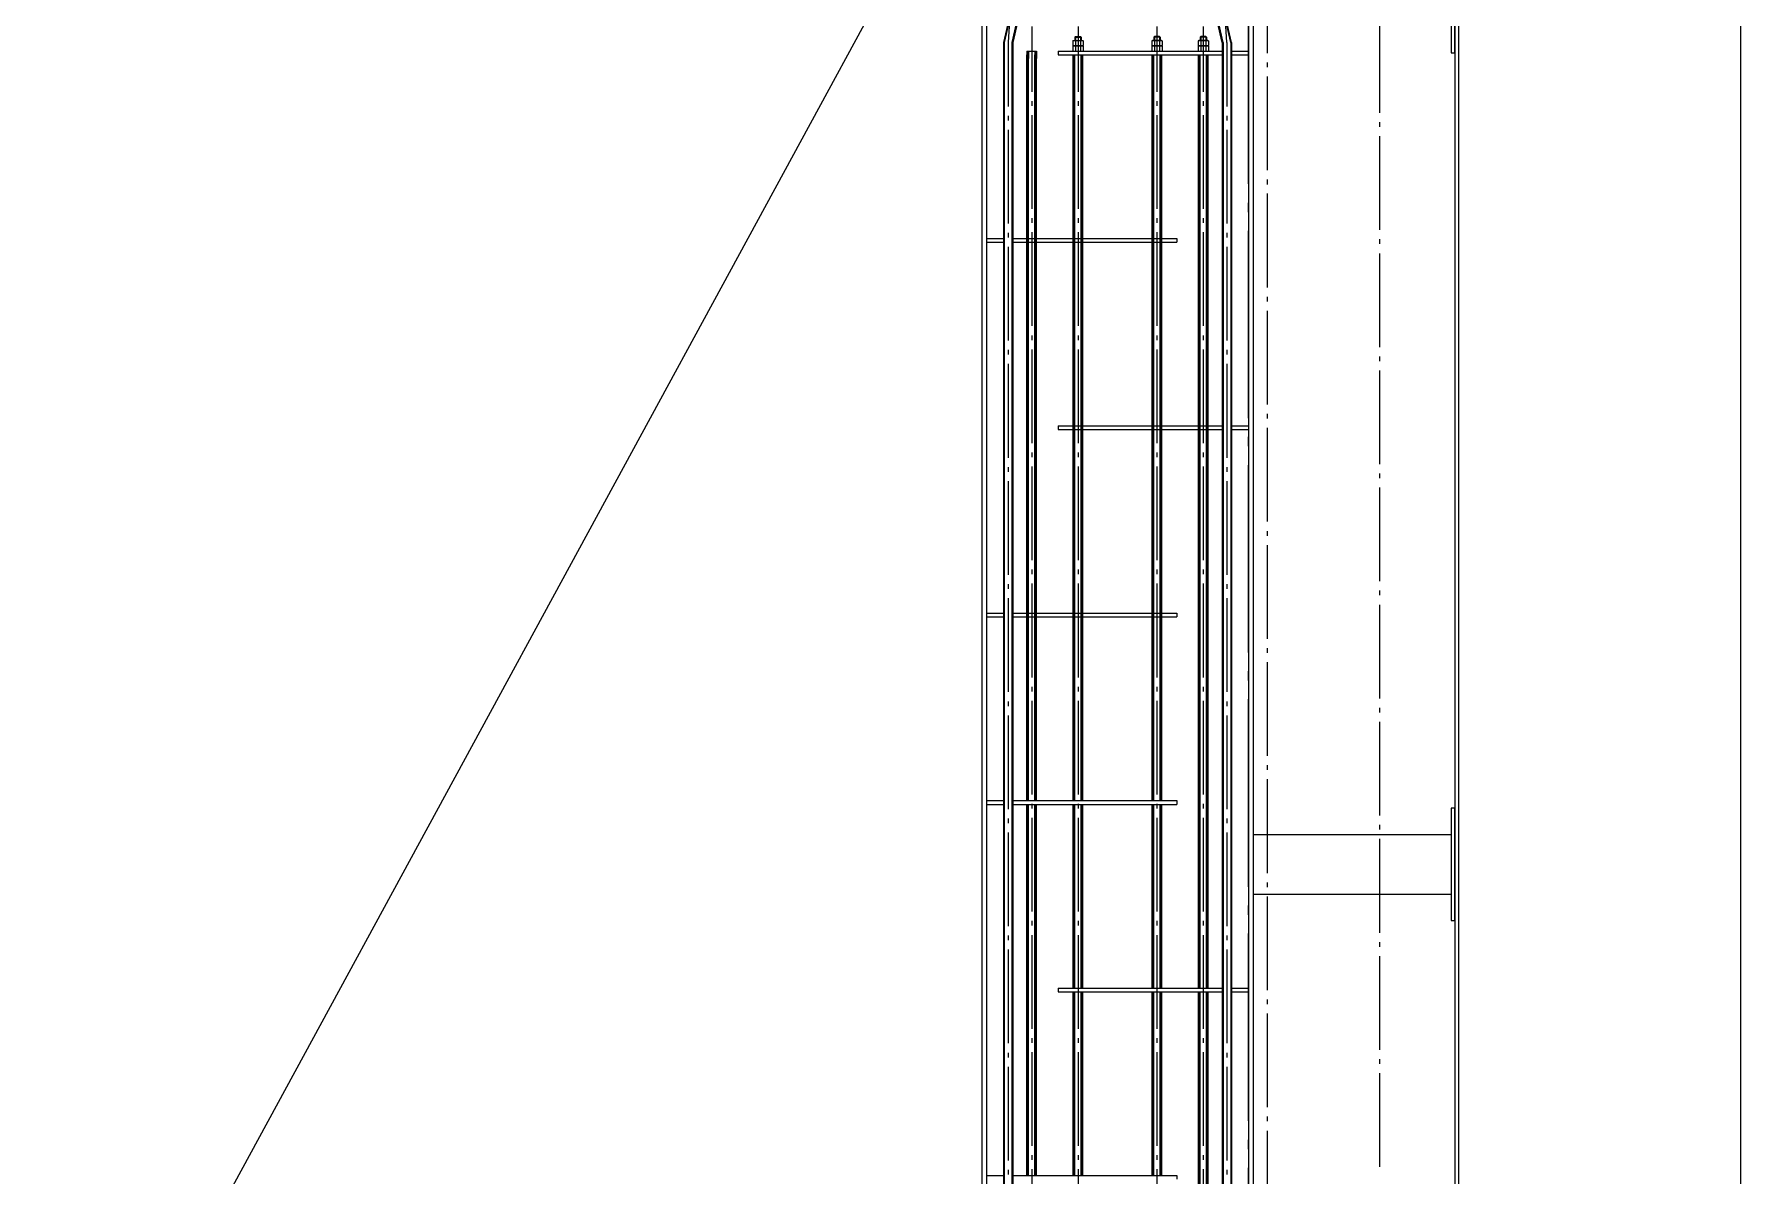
# Model space of a CAD drawing. Header units: millimetres. Extents: x 0 to 829, y 0 to 586.
# Drawn here: x 261.4 to 351.2, y 107.9 to 167.9 of the extents above; entities that cross this region are included whole.
import ezdxf

# ---------------------------------------------------------------- set-up
doc = ezdxf.new("R2010")
doc.units = ezdxf.units.MM

msp = doc.modelspace()

# ---------------------------------------------------------------- linework, layer by layer
at = {"color": 0, "lineweight": 0}
for points in [[(351.207917, 62.215889), (351.207917, 344.58275)], [(336.154889, 201.651306), (336.154889, 59.259611)], [(336.352444, 201.767722), (336.352444, 59.259611)], [(322.354222, 200.229611), (234.882972, 39.334722)], [(311.273472, 178.770139), (311.273472, 55.728306)], [(311.509833, 178.770139), (311.509833, 50.422528)], [(325.3105, 178.770139), (325.3105, 50.422528)], [(325.546861, 178.770139), (325.546861, 56.977139)], [(324.414444, 167.48125), (323.81825, 170.08475), (322.153139, 172.173194), (319.747194, 173.333833), (317.073139, 173.333833), (314.667194, 172.173194), (313.002083, 170.08475), (312.405889, 167.48125)], [(324.365056, 167.48125), (323.775917, 170.063583), (322.121389, 172.134389), (319.736611, 173.284444), (317.083722, 173.284444), (314.695417, 172.134389), (313.044417, 170.063583), (312.455278, 167.48125)], [(323.969944, 167.48125), (323.419611, 169.89425), (321.877972, 171.827472), (319.648417, 172.899917), (317.171917, 172.899917), (314.942361, 171.827472), (313.400722, 169.89425), (312.850389, 167.48125)], [(323.920556, 167.48125), (323.37375, 169.869556), (321.846222, 171.788667), (319.637833, 172.854056), (317.1825, 172.854056), (314.974111, 171.788667), (313.443056, 169.869556), (312.899778, 167.48125)], [(314.963528, 172.081472), (314.818889, 171.982694), (314.190944, 171.397083), (313.651194, 170.723278), (313.220806, 169.978917), (312.906833, 169.178111), (312.716333, 168.3385), (312.652833, 167.48125)], [(324.1675, 167.48125), (324.104, 168.3385), (323.9135, 169.178111), (323.596, 169.978917), (323.165611, 170.723278), (322.629389, 171.397083), (322.001444, 171.982694), (321.856806, 172.081472)], [(326.298278, 166.927389), (326.298278, 169.873083)], [(325.3105, 160.044694), (325.3105, 169.350972)], [(313.894611, 168.327917), (313.894611, 164.895389)], [(316.332306, 168.327917), (316.332306, 164.895389)], [(320.488028, 168.327917), (320.488028, 164.895389)], [(322.925722, 168.327917), (322.925722, 164.895389)], [(332.214361, 163.787667), (332.214361, 168.426694)], [(312.405889, 167.48125), (312.405889, 49.290111)], [(312.455278, 167.48125), (312.455278, 49.290111)], [(312.652833, 167.48125), (312.652833, 164.126333)], [(312.850389, 167.48125), (312.850389, 49.290111)], [(312.899778, 167.48125), (312.899778, 49.290111)], [(313.647667, 167.03675), (314.141556, 167.03675)], [(313.647667, 167.03675), (313.647667, 166.641639)], [(313.686472, 167.03675), (313.686472, 166.641639)], [(313.735861, 167.03675), (313.735861, 166.641639)], [(314.053361, 167.03675), (314.053361, 166.641639)], [(314.10275, 167.03675), (314.10275, 166.641639)], [(314.141556, 167.03675), (314.141556, 166.641639)], [(315.295139, 167.03675), (323.920556, 167.03675)], [(315.295139, 167.03675), (315.295139, 166.839194)], [(316.057139, 167.5765), (316.095944, 167.597667)], [(316.194722, 167.5765), (316.057139, 167.5765)], [(316.057139, 167.5765), (316.057139, 167.329556)], [(316.057139, 167.329556), (316.194722, 167.329556)], [(316.057139, 167.329556), (316.095944, 167.308389)], [(316.057139, 167.287222), (316.095944, 167.308389)], [(316.057139, 167.287222), (316.057139, 167.03675)], [(316.194722, 167.287222), (316.057139, 167.287222)], [(316.095944, 167.597667), (316.568667, 167.597667)], [(316.095944, 167.308389), (316.568667, 167.308389)], [(316.095944, 167.308389), (316.568667, 167.308389)], [(316.173556, 167.770528), (316.19825, 167.795222)], [(316.173556, 167.770528), (316.491056, 167.770528)], [(316.173556, 167.770528), (316.173556, 167.597667)], [(316.469889, 167.5765), (316.194722, 167.5765)], [(316.194722, 167.5765), (316.194722, 167.329556)], [(316.194722, 167.329556), (316.469889, 167.329556)], [(316.194722, 167.287222), (316.194722, 167.03675)], [(316.469889, 167.287222), (316.194722, 167.287222)], [(316.19825, 167.795222), (316.466361, 167.795222)], [(316.19825, 167.795222), (316.19825, 167.597667)], [(316.466361, 167.795222), (316.466361, 167.597667)], [(316.466361, 167.795222), (316.491056, 167.770528)], [(316.603944, 167.5765), (316.469889, 167.5765)], [(316.469889, 167.5765), (316.469889, 167.329556)], [(316.469889, 167.329556), (316.603944, 167.329556)], [(316.469889, 167.287222), (316.469889, 167.03675)], [(316.603944, 167.287222), (316.469889, 167.287222)], [(316.491056, 167.770528), (316.491056, 167.597667)], [(316.568667, 167.597667), (316.603944, 167.5765)], [(316.568667, 167.308389), (316.603944, 167.329556)], [(316.568667, 167.308389), (316.603944, 167.287222)], [(316.603944, 167.5765), (316.603944, 167.329556)], [(316.603944, 167.287222), (316.603944, 167.03675)], [(320.251667, 167.597667), (320.216389, 167.5765)], [(320.350444, 167.5765), (320.216389, 167.5765)], [(320.216389, 167.5765), (320.216389, 167.329556)], [(320.216389, 167.329556), (320.350444, 167.329556)], [(320.251667, 167.308389), (320.216389, 167.329556)], [(320.251667, 167.308389), (320.216389, 167.287222)], [(320.216389, 167.287222), (320.216389, 167.03675)], [(320.350444, 167.287222), (320.216389, 167.287222)], [(320.724389, 167.597667), (320.251667, 167.597667)], [(320.724389, 167.308389), (320.251667, 167.308389)], [(320.724389, 167.308389), (320.251667, 167.308389)], [(320.353972, 167.795222), (320.329278, 167.770528)], [(320.646778, 167.770528), (320.329278, 167.770528)], [(320.329278, 167.770528), (320.329278, 167.597667)], [(320.625611, 167.5765), (320.350444, 167.5765)], [(320.350444, 167.5765), (320.350444, 167.329556)], [(320.350444, 167.329556), (320.625611, 167.329556)], [(320.350444, 167.287222), (320.350444, 167.03675)], [(320.625611, 167.287222), (320.350444, 167.287222)], [(320.622083, 167.795222), (320.353972, 167.795222)], [(320.353972, 167.795222), (320.353972, 167.597667)], [(320.622083, 167.795222), (320.622083, 167.597667)], [(320.646778, 167.770528), (320.622083, 167.795222)], [(320.759667, 167.5765), (320.625611, 167.5765)], [(320.625611, 167.5765), (320.625611, 167.329556)], [(320.625611, 167.329556), (320.759667, 167.329556)], [(320.625611, 167.287222), (320.625611, 167.03675)], [(320.759667, 167.287222), (320.625611, 167.287222)], [(320.646778, 167.770528), (320.646778, 167.597667)], [(320.759667, 167.5765), (320.724389, 167.597667)], [(320.759667, 167.329556), (320.724389, 167.308389)], [(320.759667, 167.287222), (320.724389, 167.308389)], [(320.759667, 167.5765), (320.759667, 167.329556)], [(320.759667, 167.287222), (320.759667, 167.03675)], [(322.689361, 167.597667), (322.654083, 167.5765)], [(322.654083, 167.5765), (322.654083, 167.329556)], [(322.788139, 167.5765), (322.654083, 167.5765)], [(322.689361, 167.308389), (322.654083, 167.329556)], [(322.654083, 167.329556), (322.788139, 167.329556)], [(322.689361, 167.308389), (322.654083, 167.287222)], [(322.788139, 167.287222), (322.654083, 167.287222)], [(322.654083, 167.287222), (322.654083, 167.03675)], [(323.162083, 167.597667), (322.689361, 167.597667)], [(323.162083, 167.308389), (322.689361, 167.308389)], [(323.162083, 167.308389), (322.689361, 167.308389)], [(322.791667, 167.795222), (322.766972, 167.770528)], [(322.766972, 167.770528), (322.766972, 167.597667)], [(323.084472, 167.770528), (322.766972, 167.770528)], [(322.788139, 167.5765), (322.788139, 167.329556)], [(323.063306, 167.5765), (322.788139, 167.5765)], [(322.788139, 167.329556), (323.063306, 167.329556)], [(323.063306, 167.287222), (322.788139, 167.287222)], [(322.788139, 167.287222), (322.788139, 167.03675)], [(322.791667, 167.795222), (322.791667, 167.597667)], [(323.059778, 167.795222), (322.791667, 167.795222)], [(323.084472, 167.770528), (323.059778, 167.795222)], [(323.059778, 167.795222), (323.059778, 167.597667)], [(323.063306, 167.5765), (323.063306, 167.329556)], [(323.200889, 167.5765), (323.063306, 167.5765)], [(323.063306, 167.329556), (323.200889, 167.329556)], [(323.200889, 167.287222), (323.063306, 167.287222)], [(323.063306, 167.287222), (323.063306, 167.03675)], [(323.084472, 167.770528), (323.084472, 167.597667)], [(323.200889, 167.5765), (323.162083, 167.597667)], [(323.200889, 167.329556), (323.162083, 167.308389)], [(323.200889, 167.287222), (323.162083, 167.308389)], [(323.200889, 167.5765), (323.200889, 167.329556)], [(323.200889, 167.287222), (323.200889, 167.03675)], [(323.920556, 167.48125), (323.920556, 49.290111)], [(323.969944, 167.48125), (323.969944, 49.290111)], [(324.1675, 167.48125), (324.1675, 164.126333)], [(324.365056, 167.48125), (324.365056, 49.290111)], [(324.414444, 167.48125), (324.414444, 49.290111)], [(324.414444, 167.03675), (325.3105, 167.03675)], [(324.414444, 167.03675), (325.3105, 167.03675)], [(313.647667, 166.641639), (313.647667, 166.839194)], [(313.647667, 127.599722), (313.647667, 166.641639)], [(313.686472, 166.641639), (313.686472, 166.839194)], [(313.686472, 127.599722), (313.686472, 166.641639)], [(313.735861, 166.641639), (313.735861, 166.839194)], [(313.735861, 127.599722), (313.735861, 166.641639)], [(314.053361, 166.641639), (314.053361, 166.839194)], [(314.053361, 127.599722), (314.053361, 166.641639)], [(314.10275, 166.641639), (314.10275, 166.839194)], [(314.10275, 127.599722), (314.10275, 166.641639)], [(314.141556, 166.641639), (314.141556, 166.839194)], [(314.141556, 127.599722), (314.141556, 166.641639)], [(315.295139, 166.839194), (323.920556, 166.839194)], [(316.085361, 127.599722), (316.085361, 166.839194)], [(316.124167, 127.599722), (316.124167, 166.839194)], [(316.173556, 127.599722), (316.173556, 166.839194)], [(316.491056, 127.599722), (316.491056, 166.839194)], [(316.540444, 127.599722), (316.540444, 166.839194)], [(316.57925, 127.599722), (316.57925, 166.839194)], [(320.241083, 127.599722), (320.241083, 166.839194)], [(320.279889, 127.599722), (320.279889, 166.839194)], [(320.329278, 127.599722), (320.329278, 166.839194)], [(320.646778, 127.599722), (320.646778, 166.839194)], [(320.696167, 127.599722), (320.696167, 166.839194)], [(320.734972, 127.599722), (320.734972, 166.839194)], [(322.678778, 117.739583), (322.678778, 166.839194)], [(322.717583, 117.739583), (322.717583, 166.839194)], [(322.766972, 117.739583), (322.766972, 166.839194)], [(323.084472, 117.739583), (323.084472, 166.839194)], [(323.133861, 117.739583), (323.133861, 166.839194)], [(323.172667, 117.739583), (323.172667, 166.839194)], [(324.414444, 166.839194), (325.3105, 166.839194)], [(324.414444, 166.839194), (325.3105, 166.839194)], [(326.298278, 166.186556), (326.298278, 166.4335)], [(326.298278, 160.764361), (326.298278, 165.692667)], [(313.894611, 164.4015), (313.894611, 164.158083)], [(316.332306, 164.4015), (316.332306, 164.158083)], [(320.488028, 164.4015), (320.488028, 164.158083)], [(322.925722, 164.4015), (322.925722, 164.158083)], [(312.652833, 163.635972), (312.652833, 163.389028)], [(313.894611, 163.664194), (313.894611, 158.735889)], [(316.332306, 163.664194), (316.332306, 158.735889)], [(320.488028, 163.664194), (320.488028, 158.735889)], [(322.925722, 163.664194), (322.925722, 158.735889)], [(324.1675, 163.635972), (324.1675, 163.389028)], [(312.652833, 162.895139), (312.652833, 157.966833)], [(324.1675, 162.895139), (324.1675, 157.966833)], [(332.214361, 163.050361), (332.214361, 163.293778)], [(332.214361, 157.628167), (332.214361, 162.556472)], [(326.298278, 160.023528), (326.298278, 160.270472)], [(325.3105, 158.566556), (325.3105, 159.056917)], [(326.298278, 154.601333), (326.298278, 159.533167)], [(313.894611, 158.242), (313.894611, 157.995056)], [(316.332306, 158.242), (316.332306, 157.995056)], [(320.488028, 158.242), (320.488028, 157.995056)], [(322.925722, 158.242), (322.925722, 157.995056)], [(311.509833, 157.176611), (312.405889, 157.176611)], [(312.652833, 157.472944), (312.652833, 157.226)], [(312.899778, 157.176611), (321.525194, 157.176611)], [(313.894611, 157.501167), (313.894611, 152.572861)], [(316.332306, 157.501167), (316.332306, 152.572861)], [(320.488028, 157.501167), (320.488028, 152.572861)], [(321.525194, 157.176611), (321.525194, 156.979056)], [(322.925722, 157.501167), (322.925722, 152.572861)], [(324.1675, 157.472944), (324.1675, 157.226)], [(325.3105, 147.718639), (325.3105, 157.578778)], [(311.509833, 156.979056), (312.405889, 156.979056)], [(312.652833, 156.732111), (312.652833, 151.803806)], [(312.899778, 156.979056), (321.525194, 156.979056)], [(324.1675, 156.732111), (324.1675, 151.803806)], [(332.214361, 156.887333), (332.214361, 157.134278)], [(332.214361, 151.465139), (332.214361, 156.393444)], [(326.298278, 153.864028), (326.298278, 154.110972)], [(326.298278, 148.441833), (326.298278, 153.370139)], [(313.894611, 152.078972), (313.894611, 151.832028)], [(316.332306, 152.078972), (316.332306, 151.832028)], [(320.488028, 152.078972), (320.488028, 151.832028)], [(322.925722, 152.078972), (322.925722, 151.832028)], [(312.652833, 151.309917), (312.652833, 151.062972)], [(313.894611, 151.338139), (313.894611, 146.409833)], [(316.332306, 151.338139), (316.332306, 146.409833)], [(320.488028, 151.338139), (320.488028, 146.409833)], [(322.925722, 151.338139), (322.925722, 146.409833)], [(324.1675, 151.309917), (324.1675, 151.062972)], [(332.214361, 150.724306), (332.214361, 150.97125)], [(312.652833, 150.572611), (312.652833, 145.640778)], [(324.1675, 150.572611), (324.1675, 145.640778)], [(332.214361, 145.302111), (332.214361, 150.230417)], [(315.295139, 147.316472), (323.920556, 147.316472)], [(315.295139, 147.316472), (315.295139, 147.122444)], [(324.414444, 147.316472), (325.3105, 147.316472)], [(326.298278, 147.701), (326.298278, 147.947944)], [(315.295139, 147.122444), (323.920556, 147.122444)], [(324.414444, 147.122444), (325.3105, 147.122444)], [(325.3105, 146.2405), (325.3105, 146.734389)], [(326.298278, 142.278806), (326.298278, 147.207111)], [(313.894611, 145.915944), (313.894611, 145.672528)], [(316.332306, 145.915944), (316.332306, 145.672528)], [(320.488028, 145.915944), (320.488028, 145.672528)], [(322.925722, 145.915944), (322.925722, 145.672528)], [(312.652833, 145.150417), (312.652833, 144.903472)], [(313.894611, 145.178639), (313.894611, 140.246806)], [(316.332306, 145.178639), (316.332306, 140.246806)], [(320.488028, 145.178639), (320.488028, 140.246806)], [(322.925722, 145.178639), (322.925722, 140.246806)], [(324.1675, 145.150417), (324.1675, 144.903472)], [(325.3105, 135.396111), (325.3105, 145.25625)], [(332.214361, 144.564806), (332.214361, 144.808222)], [(312.652833, 144.409583), (312.652833, 139.481278)], [(324.1675, 144.409583), (324.1675, 139.481278)], [(332.214361, 139.139083), (332.214361, 144.070917)], [(326.298278, 141.537972), (326.298278, 141.784917)], [(326.298278, 136.115778), (326.298278, 141.047611)], [(313.894611, 139.756444), (313.894611, 139.5095)], [(316.332306, 139.756444), (316.332306, 139.5095)], [(320.488028, 139.756444), (320.488028, 139.5095)], [(322.925722, 139.756444), (322.925722, 139.5095)], [(312.652833, 138.987389), (312.652833, 138.740444)], [(313.894611, 139.015611), (313.894611, 134.087306)], [(316.332306, 139.015611), (316.332306, 134.087306)], [(320.488028, 139.015611), (320.488028, 134.087306)], [(322.925722, 139.015611), (322.925722, 134.087306)], [(324.1675, 138.987389), (324.1675, 138.740444)], [(332.214361, 138.401778), (332.214361, 138.648722)], [(311.509833, 137.459861), (312.405889, 137.459861)], [(312.652833, 138.246556), (312.652833, 133.31825)], [(312.899778, 137.459861), (321.525194, 137.459861)], [(321.525194, 137.459861), (321.525194, 137.262306)], [(324.1675, 138.246556), (324.1675, 133.31825)], [(332.214361, 132.979583), (332.214361, 137.907889)], [(311.509833, 137.262306), (312.405889, 137.262306)], [(312.899778, 137.262306), (321.525194, 137.262306)], [(326.298278, 135.378472), (326.298278, 135.621889)], [(326.298278, 129.956278), (326.298278, 134.884583)], [(325.3105, 133.917972), (325.3105, 134.411861)], [(313.894611, 133.593417), (313.894611, 133.346472)], [(316.332306, 133.593417), (316.332306, 133.346472)], [(320.488028, 133.593417), (320.488028, 133.346472)], [(322.925722, 133.593417), (322.925722, 133.346472)], [(325.3105, 123.073583), (325.3105, 132.930194)], [(312.652833, 132.824361), (312.652833, 132.577417)], [(312.652833, 132.087056), (312.652833, 127.155222)], [(313.894611, 132.852583), (313.894611, 127.924278)], [(316.332306, 132.852583), (316.332306, 127.924278)], [(320.488028, 132.852583), (320.488028, 127.924278)], [(322.925722, 132.852583), (322.925722, 127.924278)], [(324.1675, 132.824361), (324.1675, 132.577417)], [(324.1675, 132.087056), (324.1675, 127.155222)], [(332.214361, 132.23875), (332.214361, 132.485694)], [(332.214361, 126.816556), (332.214361, 131.744861)], [(326.298278, 129.215444), (326.298278, 129.462389)], [(326.298278, 123.79325), (326.298278, 128.721556)], [(311.509833, 127.599722), (312.405889, 127.599722)], [(312.899778, 127.599722), (321.525194, 127.599722)], [(321.525194, 127.599722), (321.525194, 127.402167)], [(311.509833, 127.402167), (312.405889, 127.402167)], [(312.652833, 126.661333), (312.652833, 126.417917)], [(312.899778, 127.402167), (321.525194, 127.402167)], [(313.647667, 107.882972), (313.647667, 127.402167)], [(313.686472, 107.882972), (313.686472, 127.402167)], [(313.735861, 107.882972), (313.735861, 127.402167)], [(313.894611, 127.430389), (313.894611, 127.183444)], [(313.894611, 126.693083), (313.894611, 121.76125)], [(314.053361, 107.882972), (314.053361, 127.402167)], [(314.10275, 107.882972), (314.10275, 127.402167)], [(314.141556, 107.882972), (314.141556, 127.402167)], [(316.085361, 117.739583), (316.085361, 127.402167)], [(316.124167, 117.739583), (316.124167, 127.402167)], [(316.173556, 117.739583), (316.173556, 127.402167)], [(316.332306, 127.430389), (316.332306, 127.183444)], [(316.332306, 126.693083), (316.332306, 121.76125)], [(316.491056, 117.739583), (316.491056, 127.402167)], [(316.540444, 117.739583), (316.540444, 127.402167)], [(316.57925, 117.739583), (316.57925, 127.402167)], [(320.241083, 117.739583), (320.241083, 127.402167)], [(320.279889, 117.739583), (320.279889, 127.402167)], [(320.329278, 117.739583), (320.329278, 127.402167)], [(320.488028, 127.430389), (320.488028, 127.183444)], [(320.488028, 126.693083), (320.488028, 121.76125)], [(320.646778, 117.739583), (320.646778, 127.402167)], [(320.696167, 117.739583), (320.696167, 127.402167)], [(320.734972, 117.739583), (320.734972, 127.402167)], [(322.925722, 127.430389), (322.925722, 127.183444)], [(322.925722, 126.693083), (322.925722, 121.76125)], [(324.1675, 126.661333), (324.1675, 126.417917)], [(312.652833, 125.924028), (312.652833, 120.995722)], [(324.1675, 125.924028), (324.1675, 120.995722)], [(325.546861, 125.818194), (335.960861, 125.818194)], [(332.214361, 126.075722), (332.214361, 126.322667)], [(332.214361, 120.653528), (332.214361, 125.585361)], [(326.298278, 123.052417), (326.298278, 123.299361)], [(325.546861, 122.685528), (335.960861, 122.685528)], [(326.298278, 117.630222), (326.298278, 122.558528)], [(313.894611, 121.270889), (313.894611, 121.023944)], [(316.332306, 121.270889), (316.332306, 121.023944)], [(320.488028, 121.270889), (320.488028, 121.023944)], [(322.925722, 121.270889), (322.925722, 121.023944)], [(325.3105, 121.591917), (325.3105, 122.085806)], [(312.652833, 120.501833), (312.652833, 120.254889)], [(313.894611, 120.530056), (313.894611, 115.60175)], [(316.332306, 120.530056), (316.332306, 115.60175)], [(320.488028, 120.530056), (320.488028, 115.60175)], [(322.925722, 120.530056), (322.925722, 115.60175)], [(324.1675, 120.501833), (324.1675, 120.254889)], [(325.3105, 110.747528), (325.3105, 120.607667)], [(312.652833, 119.761), (312.652833, 114.832694)], [(324.1675, 119.761), (324.1675, 114.832694)], [(332.214361, 119.916222), (332.214361, 120.163167)], [(332.214361, 114.494028), (332.214361, 119.422333)], [(315.295139, 117.739583), (323.920556, 117.739583)], [(315.295139, 117.739583), (315.295139, 117.542028)], [(324.414444, 117.739583), (325.3105, 117.739583)], [(315.295139, 117.542028), (323.920556, 117.542028)], [(316.085361, 107.882972), (316.085361, 117.542028)], [(316.124167, 107.882972), (316.124167, 117.542028)], [(316.173556, 107.882972), (316.173556, 117.542028)], [(316.491056, 107.882972), (316.491056, 117.542028)], [(316.540444, 107.882972), (316.540444, 117.542028)], [(316.57925, 107.882972), (316.57925, 117.542028)], [(320.241083, 107.882972), (320.241083, 117.542028)], [(320.279889, 107.882972), (320.279889, 117.542028)], [(320.329278, 107.882972), (320.329278, 117.542028)], [(320.646778, 107.882972), (320.646778, 117.542028)], [(320.696167, 107.882972), (320.696167, 117.542028)], [(320.734972, 107.882972), (320.734972, 117.542028)], [(322.678778, 98.022833), (322.678778, 117.542028)], [(322.717583, 98.022833), (322.717583, 117.542028)], [(322.766972, 98.022833), (322.766972, 117.542028)], [(323.084472, 98.022833), (323.084472, 117.542028)], [(323.133861, 98.022833), (323.133861, 117.542028)], [(323.172667, 98.022833), (323.172667, 117.542028)], [(324.414444, 117.542028), (325.3105, 117.542028)], [(326.298278, 116.892917), (326.298278, 117.136333)], [(326.298278, 111.467194), (326.298278, 116.399028)], [(313.894611, 115.107861), (313.894611, 114.860917)], [(316.332306, 115.107861), (316.332306, 114.860917)], [(320.488028, 115.107861), (320.488028, 114.860917)], [(322.925722, 115.107861), (322.925722, 114.860917)], [(312.652833, 114.338806), (312.652833, 114.091861)], [(313.894611, 114.367028), (313.894611, 109.438722)], [(316.332306, 114.367028), (316.332306, 109.438722)], [(320.488028, 114.367028), (320.488028, 109.438722)], [(322.925722, 114.367028), (322.925722, 109.438722)], [(324.1675, 114.338806), (324.1675, 114.091861)], [(312.652833, 113.597972), (312.652833, 108.669667)], [(324.1675, 113.597972), (324.1675, 108.669667)], [(332.214361, 113.753194), (332.214361, 114.000139)], [(332.214361, 108.331), (332.214361, 113.259306)], [(326.298278, 110.729889), (326.298278, 110.976833)], [(325.3105, 109.269389), (325.3105, 109.763278)], [(326.298278, 105.307694), (326.298278, 110.236)], [(313.894611, 108.944833), (313.894611, 108.697889)], [(316.332306, 108.944833), (316.332306, 108.697889)], [(320.488028, 108.944833), (320.488028, 108.697889)], [(322.925722, 108.944833), (322.925722, 108.697889)], [(311.509833, 107.882972), (312.405889, 107.882972)], [(312.652833, 108.175778), (312.652833, 107.932361)], [(312.899778, 107.882972), (321.525194, 107.882972)], [(313.894611, 108.207528), (313.894611, 103.275694)], [(316.332306, 108.207528), (316.332306, 103.275694)], [(320.488028, 108.207528), (320.488028, 103.275694)], [(321.525194, 107.882972), (321.525194, 107.685417)], [(322.925722, 108.207528), (322.925722, 103.275694)], [(324.1675, 108.175778), (324.1675, 107.932361)], [(325.3105, 98.425), (325.3105, 108.285139)]]:
    msp.add_lwpolyline(points, dxfattribs=at)
for points in [[(335.960861, 166.934444), (336.154889, 166.934444), (336.154889, 172.847), (335.960861, 172.847)], [(335.960861, 166.934444), (336.154889, 166.934444), (336.154889, 172.847), (335.960861, 172.847)], [(335.960861, 121.295583), (336.154889, 121.295583), (336.154889, 127.211667), (335.960861, 127.211667)]]:
    msp.add_lwpolyline(points, close=True, dxfattribs=at)

doc.saveas('drawing.dxf')
